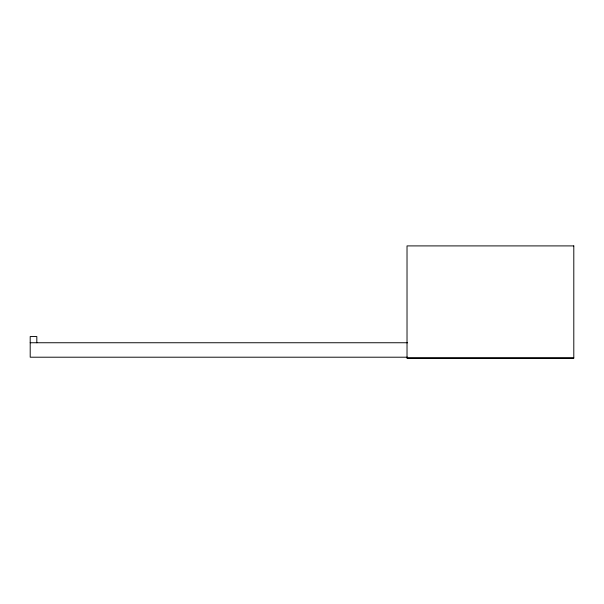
<?xml version="1.0" encoding="UTF-8"?>
<svg xmlns="http://www.w3.org/2000/svg" width="604" height="604" viewBox="0 0 604 604"><rect width="100%" height="100%" fill="white"/><g stroke="black" fill="none" stroke-linecap="round" stroke-linejoin="round"><path stroke-width="0.91" d="M30.2 342.747L407.617 342.747M407.617 357.206L30.2 357.206L30.2 336.541L36.821 336.541L36.821 342.747M407.021 357.998L573.8 357.998M573.8 245.903L407.021 245.903L407.021 358.096L573.8 358.096L573.8 245.903"/></g></svg>
